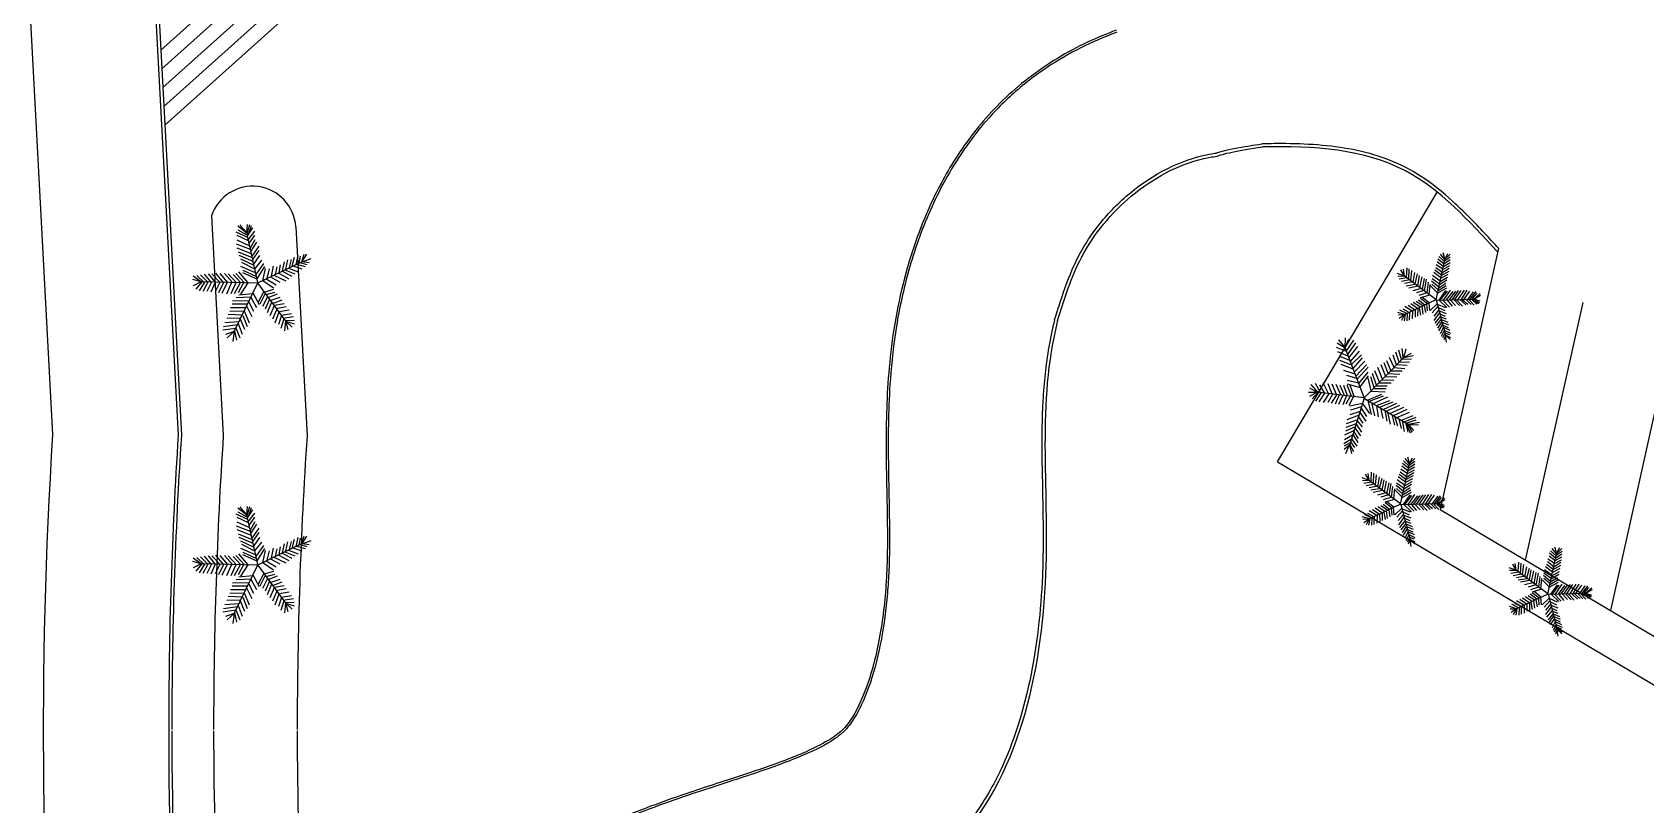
# Model space of a CAD drawing. Header units: millimetres. Extents: x 185 to 501, y 106 to 528.
# Drawn here: x 234.5 to 311.6, y 359.8 to 396.7 of the extents above; entities that cross this region are included whole.
import ezdxf

# ---------------------------------------------------------------- set-up
doc = ezdxf.new("R2010")
doc.units = ezdxf.units.MM
for name, color, linetype in [('aceras', 7, 'Continuous'), ('arboles', 84, 'Continuous'), ('cerca', 50, 'Continuous'), ('MUEBLES', 33, 'Continuous')]:
    doc.layers.add(name, color=color, linetype=linetype)

msp = doc.modelspace()

# ---------------------------------------------------------------- linework, layer by layer
at = {"layer": 'aceras'}
for p, q in [((294.02, 376.216), (301.661, 389.11)), ((304.598, 386.423), (301.806, 373.927)), ((308.63, 383.832), (305.877, 371.514)), ((312.702, 381.419), (309.949, 369.101)), ((294.02, 376.216), (320.761, 360.369)), ((301.806, 373.927), (318.093, 364.275))]:
    msp.add_line(p, q, dxfattribs=at)
for points in [[(220.685, 526.299, -0.051149), (229.589, 487.578), (233.679, 410.147), (235.43, 377.517, 0.075485), (241.228, 311.192), (248.686, 291.171), (255.944, 264.301), (265.313, 139.313, -0.480676), (261.174, 136.03), (184.645, 135.349)], [(220.685, 526.299, -0.051149), (229.589, 487.578), (233.679, 410.147), (235.43, 377.517, 0.075485), (241.228, 311.192), (248.686, 291.171), (255.944, 264.301), (265.313, 139.313, -0.480676), (261.174, 136.03), (184.645, 135.349)], [(310.241, 412.25), (239.711, 484.958, 0.81282), (235.756, 483.426), (239.671, 410.469), (241.44, 377.485, 0.016392), (240.983, 363.35)], [(310.241, 412.25), (239.711, 484.958, 0.81282), (235.756, 483.426), (239.671, 410.469), (241.44, 377.485, 0.016392), (240.983, 363.35)], [(310.401, 411.87), (239.593, 484.864, 0.817469), (235.905, 483.443), (239.82, 410.477), (241.591, 377.484, 0.016326), (241.133, 363.415)], [(310.401, 411.87), (239.593, 484.864, 0.817469), (235.905, 483.443), (239.82, 410.477), (241.591, 377.484, 0.016326), (241.133, 363.415)], [(240.983, 363.35, 0.029743), (242.519, 337.749, 0.022203)], [(241.133, 363.35, 0.029821), (242.676, 337.7, 0.02235)]]:
    msp.add_lwpolyline(points, format="xyb", dxfattribs=at)
for points, knots in [([(286.309, 396.843), (285.852, 396.675), (285.392, 396.485), (283.974, 395.817), (283.016, 395.252), (281.679, 394.218), (281.267, 393.861), (280.512, 393.129), (280.164, 392.753), (279.185, 391.586), (278.64, 390.779), (277.721, 389.173), (277.347, 388.373), (276.719, 386.803), (276.467, 386.032), (276.053, 384.528), (275.89, 383.792), (275.506, 381.634), (275.39, 380.271), (275.287, 377.741), (275.301, 376.571), (275.339, 374.408), (275.366, 373.415), (275.364, 371.987), (275.355, 371.504), (275.315, 370.565), (275.283, 370.097), (275.194, 369.173), (275.136, 368.719), (274.92, 367.347), (274.715, 366.482), (274.236, 365.027), (273.961, 364.443), (273.623, 363.891), (273.537, 363.768), (273.367, 363.548), (273.287, 363.46), (273.156, 363.333), (273.085, 363.27), (272.896, 363.124), (272.78, 363.042), (272.356, 362.775), (271.968, 362.569), (270.993, 362.133), (270.404, 361.906), (269.064, 361.432), (268.313, 361.187), (266.685, 360.657), (265.807, 360.372), (264.328, 359.848), (263.758, 359.637), (262.625, 359.184), (262.069, 358.947), (260.967, 358.439), (260.419, 358.168), (258.785, 357.297), (257.712, 356.638), (255.901, 355.328), (255.146, 354.718), (253.975, 353.641), (253.544, 353.213), (252.729, 352.346), (252.343, 351.905), (250.839, 350.079), (249.886, 348.659), (248.553, 346.407), (248.096, 345.564), (247.193, 343.803), (246.755, 342.888), (245.921, 341.055), (245.53, 340.142), (244.97, 338.777), (244.788, 338.32), (244.609, 337.865)], [10.033261, 10.033261, 10.033261, 10.033261, 10.835563, 10.835563, 12.506733, 12.506733, 13.262556, 13.262556, 14.018379, 14.018379, 15.569042, 15.569042, 17.119706, 17.119706, 18.67037, 18.67037, 20.221034, 20.221034, 23.322362, 23.322362, 26.42369, 26.42369, 29.525018, 29.525018, 31.235354, 31.235354, 32.94569, 32.94569, 34.656027, 34.656027, 38.285993, 38.285993, 41.91596, 41.91596, 43.233357, 43.233357, 44.742352, 44.742352, 45.96899, 45.96899, 47.195628, 47.195628, 49.648903, 49.648903, 52.102179, 52.102179, 54.555454, 54.555454, 57.00873, 57.00873, 58.473031, 58.473031, 59.841351, 59.841351, 61.209671, 61.209671, 63.946311, 63.946311, 65.974769, 65.974769, 67.242169, 67.242169, 68.50957, 68.50957, 72.436581, 72.436581, 74.809675, 74.809675, 77.494204, 77.494204, 80.178734, 80.178734, 81.535383, 81.535383, 81.535383, 81.535383]), ([(286.344, 396.749), (286.171, 396.685), (285.998, 396.619), (284.748, 396.114), (283.662, 395.547), (282.309, 394.583), (282.009, 394.352), (281.444, 393.878), (281.181, 393.639), (280.685, 393.156), (280.449, 392.91), (279.78, 392.161), (279.383, 391.649), (278.355, 390.16), (277.83, 389.177), (276.978, 387.249), (276.651, 386.302), (276.134, 384.465), (275.942, 383.57), (275.658, 381.831), (275.566, 380.99), (275.406, 378.829), (275.396, 377.572), (275.418, 375.25), (275.451, 374.183), (275.467, 372.649), (275.466, 372.125), (275.445, 371.232), (275.43, 370.856), (275.382, 370.098), (275.35, 369.721), (275.229, 368.608), (275.116, 367.888), (274.81, 366.466), (274.607, 365.779), (274.166, 364.634), (273.928, 364.179), (273.631, 363.728), (273.552, 363.621), (273.426, 363.467), (273.377, 363.412), (273.294, 363.327), (273.261, 363.295), (273.178, 363.22), (273.13, 363.18), (272.966, 363.05), (272.827, 362.952), (272.286, 362.617), (271.761, 362.352), (270.414, 361.796), (269.596, 361.507), (267.746, 360.893), (266.713, 360.568), (265.011, 359.986), (264.397, 359.769), (263.17, 359.299), (262.554, 359.048), (261.335, 358.505), (260.727, 358.212), (258.92, 357.266), (257.732, 356.54), (255.992, 355.263), (255.408, 354.795), (254.484, 353.979), (254.134, 353.651), (253.467, 352.987), (253.146, 352.649), (252.224, 351.625), (251.659, 350.926), (249.827, 348.456), (248.78, 346.657), (247.415, 344.026), (246.991, 343.15), (246.182, 341.395), (245.801, 340.521), (245.184, 339.04), (244.938, 338.43), (244.7, 337.823)], [10.033261, 10.033261, 10.033261, 10.033261, 10.33827, 10.33827, 12.231074, 12.231074, 12.778099, 12.778099, 13.280229, 13.280229, 13.782359, 13.782359, 14.786619, 14.786619, 16.683705, 16.683705, 18.580792, 18.580792, 20.477879, 20.477879, 22.374966, 22.374966, 25.563352, 25.563352, 28.751738, 28.751738, 30.527989, 30.527989, 31.906589, 31.906589, 33.28519, 33.28519, 36.04239, 36.04239, 39.180498, 39.180498, 42.318605, 42.318605, 43.552459, 43.552459, 44.433124, 44.433124, 45.150922, 45.150922, 45.868719, 45.868719, 47.304315, 47.304315, 50.333615, 50.333615, 53.362916, 53.362916, 56.392217, 56.392217, 58.005405, 58.005405, 59.522146, 59.522146, 61.038887, 61.038887, 64.072368, 64.072368, 65.650369, 65.650369, 66.642276, 66.642276, 67.634182, 67.634182, 69.617996, 69.617996, 74.589438, 74.589438, 77.159454, 77.159454, 79.72947, 79.72947, 81.541021, 81.541021, 81.541021, 81.541021]), ([(291.079, 390.967), (291.102, 390.975), (291.13, 390.985), (291.225, 391.016), (291.303, 391.039), (291.686, 391.141), (292.122, 391.229), (292.877, 391.352), (293.073, 391.382), (293.281, 391.414)], [4.741333, 4.741333, 4.741333, 4.741333, 5.060811, 5.060811, 5.726995, 5.726995, 7.778569, 7.778569, 8.43046, 8.43046, 8.43046, 8.43046]), ([(304.598, 386.423), (304.377, 386.664), (304.156, 386.905), (303.439, 387.67), (302.938, 388.185), (301.924, 389.106), (301.414, 389.517), (300.41, 390.169), (299.922, 390.422), (298.906, 390.826), (298.378, 390.98), (296.747, 391.329), (295.599, 391.412), (294.051, 391.427), (293.676, 391.424), (293.3, 391.415)], [0.100415, 0.100415, 0.100415, 0.100415, 1.042456, 1.042456, 3.127368, 3.127368, 5.094643, 5.094643, 6.781756, 6.781756, 8.46887, 8.46887, 11.843097, 11.843097, 12.908284, 12.908284, 12.908284, 12.908284]), ([(283.366, 383.012), (283.457, 383.305), (283.549, 383.598), (283.836, 384.475), (284.044, 385.054), (284.588, 386.237), (284.944, 386.833), (285.783, 387.938), (286.263, 388.448), (287.851, 389.822), (289.105, 390.538), (290.672, 390.902), (290.889, 390.941), (291.107, 390.974)], [0, 0, 0, 0, 0.913551, 0.913551, 2.740654, 2.740654, 4.779341, 4.779341, 6.818028, 6.818028, 10.895401, 10.895401, 11.54752, 11.54752, 11.54752, 11.54752]), ([(283.509, 382.967), (283.834, 384.01), (284.536, 386.258), (286.912, 389.133), (289.433, 390.525), (290.917, 390.794), (291.129, 390.826)], [0, 0, 0, 0, 3.252207, 7.016268, 10.903721, 11.54752, 11.54752, 11.54752, 11.54752]), ([(291.129, 390.826), (291.13, 390.826), (291.131, 390.826), (291.165, 390.838), (291.203, 390.851), (291.339, 390.894), (291.457, 390.926), (291.909, 391.034), (292.341, 391.114), (293.019, 391.222), (293.158, 391.243), (293.304, 391.265)], [4.741333, 4.741333, 4.741333, 4.741333, 4.755845, 4.755845, 5.203058, 5.203058, 6.097483, 6.097483, 7.975123, 7.975123, 8.43046, 8.43046, 8.43046, 8.43046]), ([(304.558, 386.245), (303.182, 387.745), (300.155, 391.044), (295.78, 391.319), (293.304, 391.265)], [0, 0, 0, 0, 5.868817, 12.908284, 12.908284, 12.908284, 12.908284]), ([(283.364, 383.004), (283.253, 382.573), (283.162, 382.141), (282.936, 380.849), (282.85, 379.988), (282.709, 377.402), (282.773, 375.671), (282.819, 372.869), (282.824, 371.822), (282.641, 367.433), (282.022, 363.928), (280.189, 360.29), (279.697, 359.516), (278.668, 358.274), (278.157, 357.78), (277.034, 356.901), (276.424, 356.514), (274.481, 355.465), (273.037, 354.918), (270.367, 354.012), (269.16, 353.637), (266.83, 352.841), (265.707, 352.42), (263.564, 351.433), (262.542, 350.872), (260.715, 349.647), (259.899, 348.996), (258.402, 347.547), (257.719, 346.753), (255.831, 344.225), (254.785, 342.347), (251.808, 336.263), (250.322, 331.947), (248.456, 326.454), (248.071, 325.302), (247.432, 323.253), (247.171, 322.358), (246.689, 320.558), (246.466, 319.654), (246.236, 318.689), (246.221, 318.628), (246.207, 318.568)], [18.9703, 18.9703, 18.9703, 18.9703, 20.279147, 20.279147, 22.89684, 22.89684, 28.132227, 28.132227, 31.195449, 31.195449, 40.755006, 40.755006, 43.61348, 43.61348, 45.909207, 45.909207, 48.204933, 48.204933, 52.796386, 52.796386, 56.401982, 56.401982, 59.841435, 59.841435, 63.280888, 63.280888, 66.408552, 66.408552, 69.536216, 69.536216, 75.791544, 75.791544, 89.560947, 89.560947, 93.197225, 93.197225, 95.986499, 95.986499, 98.775772, 98.775772, 98.962067, 98.962067, 98.962067, 98.962067]), ([(283.509, 382.967), (282.496, 378.999), (283.777, 370.675), (280.395, 355.616), (267.475, 353.659), (258.479, 348.402), (253.101, 339.456), (249.921, 330.339), (247.438, 322.968), (246.648, 319.774), (246.353, 318.533)], [18.9703, 18.9703, 18.9703, 18.9703, 31.107742, 44.730223, 58.844332, 65.980372, 75.668236, 89.091585, 95.135787, 98.962067, 98.962067, 98.962067, 98.962067])]:
    msp.add_open_spline(points, degree=3, knots=knots, dxfattribs=at)
at = {"layer": 'arboles', "linetype": 'Continuous'}
for p, q in [((244.72, 387.144), (244.288, 387.477)), ((244.696, 387.162), (244.395, 387.534)), ((244.717, 387.173), (244.757, 387.552)), ((244.737, 387.119), (244.862, 387.555)), ((244.798, 387.084), (244.939, 387.511)), ((244.769, 386.929), (244.21, 387.196)), ((244.859, 386.529), (244.253, 386.806)), ((244.802, 386.782), (244.255, 387.035)), ((244.707, 387.064), (244.313, 387.286)), ((244.716, 387.165), (244.566, 387.345)), ((244.716, 387.165), (244.707, 387.064)), ((244.716, 387.165), (244.762, 387.366)), ((245.252, 384.781), (244.716, 387.165)), ((244.75, 387.011), (245.004, 387.398)), ((244.793, 386.82), (245.097, 387.246)), ((244.831, 386.653), (245.098, 387.049)), ((244.884, 386.416), (245.128, 386.839)), ((244.917, 386.269), (245.199, 386.708)), ((244.897, 386.36), (244.228, 386.619)), ((244.941, 386.163), (244.265, 386.434)), ((244.987, 385.958), (244.323, 386.234)), ((245.024, 385.794), (244.356, 386.07)), ((244.969, 386.038), (245.307, 386.515)), ((245.004, 385.884), (245.315, 386.314)), ((245.055, 385.657), (245.349, 386.072)), ((246.891, 385.56), (247.007, 386.001)), ((247.078, 385.65), (247.177, 386.079)), ((247.227, 385.722), (247.291, 386.043)), ((247.347, 385.78), (247.467, 386.142)), ((247.373, 385.793), (247.598, 386.141)), ((247.419, 385.787), (247.806, 385.93)), ((302.01, 385.787), (301.745, 386.028)), ((302.03, 385.878), (301.823, 386.133)), ((302.038, 385.902), (301.95, 386.2)), ((302.016, 385.815), (302.29, 386.006)), ((302.034, 385.899), (302.288, 386.142)), ((302.04, 385.905), (302.18, 386.175)), ((242.857, 384.803), (242.498, 385.149)), ((243.016, 384.799), (242.695, 385.181)), ((243.218, 384.795), (242.889, 385.204)), ((243.438, 384.79), (243.052, 385.195)), ((243.609, 384.787), (243.245, 385.223)), ((243.812, 384.782), (243.443, 385.211)), ((244.029, 384.778), (243.65, 385.207)), ((244.228, 384.774), (243.828, 385.197)), ((244.434, 384.769), (244.063, 385.16)), ((244.614, 384.766), (244.198, 385.222)), ((244.787, 384.762), (244.339, 385.288)), ((245.068, 385.6), (244.433, 385.895)), ((245.14, 385.248), (244.44, 385.544)), ((245.107, 385.425), (244.488, 385.737)), ((245.214, 384.95), (244.53, 385.251)), ((245.192, 385.048), (244.542, 385.364)), ((245.106, 385.43), (245.441, 385.855)), ((245.164, 385.171), (245.529, 385.7)), ((245.211, 384.964), (245.587, 385.542)), ((245.249, 384.769), (247.381, 385.796)), ((245.494, 384.887), (245.617, 385.447)), ((245.694, 384.983), (245.812, 385.441)), ((245.902, 385.084), (245.994, 385.57)), ((246.088, 385.173), (246.172, 385.536)), ((246.224, 385.239), (246.735, 384.967)), ((246.267, 385.259), (246.325, 385.633)), ((246.41, 385.328), (246.872, 385.087)), ((246.425, 385.336), (246.52, 385.78)), ((246.546, 385.394), (247.021, 385.197)), ((246.591, 385.416), (246.685, 385.863)), ((246.714, 385.475), (247.18, 385.294)), ((246.766, 385.5), (246.858, 385.881)), ((246.919, 385.574), (247.349, 385.444)), ((247.1, 385.661), (247.506, 385.544)), ((247.262, 385.739), (247.588, 385.642)), ((247.376, 385.794), (247.697, 385.74)), ((300.099, 385.095), (299.768, 385.215)), ((300.105, 385.084), (299.929, 385.388)), ((300.102, 385.095), (300.055, 385.419)), ((300.199, 385.022), (300.225, 385.484)), ((300.308, 384.94), (300.332, 385.434)), ((300.403, 384.868), (300.46, 385.366)), ((300.517, 384.783), (300.599, 385.265)), ((300.606, 384.716), (300.728, 385.192)), ((301.84, 385.009), (301.497, 385.26)), ((301.866, 385.129), (301.546, 385.374)), ((301.896, 385.264), (301.595, 385.491)), ((301.61, 383.954), (302.032, 385.889)), ((301.93, 385.422), (301.617, 385.631)), ((301.957, 385.547), (301.671, 385.774)), ((301.985, 385.674), (301.696, 385.908)), ((301.834, 384.984), (302.197, 385.19)), ((301.866, 385.13), (302.233, 385.332)), ((301.893, 385.253), (302.24, 385.475)), ((301.928, 385.412), (302.27, 385.592)), ((301.959, 385.557), (302.281, 385.735)), ((301.985, 385.672), (302.286, 385.881)), ((242.532, 384.816), (242.134, 384.931)), ((242.541, 384.809), (242.15, 385.084)), ((242.535, 384.813), (242.161, 384.619)), ((242.57, 384.809), (242.284, 384.467)), ((242.658, 384.807), (242.331, 385.123)), ((242.697, 384.806), (242.444, 384.39)), ((245.244, 384.752), (242.554, 384.809)), ((242.853, 384.803), (242.618, 384.356)), ((243.029, 384.799), (242.802, 384.358)), ((243.204, 384.795), (243.007, 384.324)), ((243.423, 384.791), (243.2, 384.331)), ((243.61, 384.787), (243.368, 384.296)), ((243.778, 384.783), (243.532, 384.261)), ((243.993, 384.779), (243.741, 384.234)), ((244.201, 384.774), (243.952, 384.237)), ((244.398, 384.77), (244.116, 384.241)), ((245.231, 384.746), (244.123, 382.455)), ((244.568, 384.766), (244.299, 384.296)), ((244.773, 384.762), (244.416, 384.233)), ((245.242, 384.744), (246.589, 382.913)), ((245.485, 384.883), (246.002, 384.524)), ((245.547, 384.33), (246.007, 384.465)), ((245.647, 384.96), (246.12, 384.678)), ((245.853, 385.06), (246.3, 384.808)), ((246.009, 385.135), (246.58, 384.866)), ((300.116, 385.084), (299.784, 385.077)), ((300.215, 385.01), (299.844, 384.946)), ((300.354, 384.905), (299.958, 384.835)), ((300.522, 384.814), (300.106, 384.73)), ((301.607, 383.964), (300.108, 385.09)), ((300.599, 384.686), (300.187, 384.617)), ((300.749, 384.609), (300.302, 384.52)), ((300.898, 384.497), (300.498, 384.39)), ((301.033, 384.395), (300.672, 384.292)), ((300.732, 384.622), (300.818, 385.116)), ((300.835, 384.544), (300.941, 385.06)), ((300.956, 384.452), (301.056, 384.983)), ((301.055, 384.378), (301.158, 384.948)), ((301.178, 384.286), (301.247, 384.801)), ((301.28, 384.21), (301.328, 384.694)), ((301.683, 384.292), (301.352, 384.625)), ((301.742, 384.563), (301.4, 384.841)), ((301.716, 384.44), (301.414, 384.701)), ((301.773, 384.704), (301.421, 384.961)), ((301.806, 384.854), (301.448, 385.113)), ((301.681, 384.282), (302.125, 384.532)), ((301.709, 384.407), (302.097, 384.643)), ((301.737, 384.537), (302.072, 384.749)), ((301.756, 383.947), (302.071, 384.399)), ((301.769, 384.685), (302.131, 384.914)), ((301.8, 384.828), (302.165, 385.041)), ((301.983, 383.959), (302.296, 384.423)), ((302.247, 383.961), (302.551, 384.377)), ((302.394, 383.965), (302.688, 384.408)), ((302.517, 383.968), (302.811, 384.409)), ((302.672, 383.972), (302.964, 384.423)), ((302.821, 383.977), (303.103, 384.423)), ((302.948, 383.98), (303.234, 384.378)), ((244.75, 383.752), (244.017, 383.746)), ((244.823, 383.903), (244.037, 383.89)), ((244.914, 384.09), (244.21, 384.047)), ((244.989, 384.246), (244.332, 384.184)), ((244.707, 383.662), (244.953, 383.157)), ((244.807, 383.869), (245.038, 383.415)), ((244.908, 384.078), (245.187, 383.591)), ((245.013, 384.294), (245.316, 383.725)), ((245.528, 384.356), (245.258, 383.846)), ((245.6, 384.258), (245.351, 383.747)), ((245.711, 384.107), (245.472, 383.635)), ((245.798, 383.989), (245.591, 383.51)), ((245.64, 384.203), (246.063, 384.324)), ((245.904, 383.845), (245.698, 383.337)), ((245.742, 384.064), (246.188, 384.235)), ((246.032, 383.671), (245.821, 383.188)), ((245.845, 383.925), (246.316, 384.08)), ((245.954, 383.776), (246.414, 383.952)), ((246.042, 383.695), (246.514, 383.78)), ((246.131, 383.536), (246.601, 383.635)), ((301.604, 383.956), (300.09, 383.242)), ((300.465, 383.419), (300.11, 383.635)), ((300.583, 383.475), (300.271, 383.692)), ((300.716, 383.538), (300.397, 383.758)), ((300.86, 383.605), (300.523, 383.826)), ((300.979, 383.661), (300.663, 383.879)), ((301.077, 383.708), (300.77, 383.947)), ((301.17, 384.292), (300.779, 384.159)), ((301.311, 384.186), (300.857, 384.047)), ((301.202, 383.767), (300.868, 384.019)), ((300.926, 383.637), (300.971, 383.275)), ((301.283, 383.805), (300.953, 384.072)), ((301.042, 383.691), (301.102, 383.345)), ((301.157, 383.745), (301.184, 383.422)), ((301.262, 383.795), (301.294, 383.443)), ((301.67, 383.761), (301.337, 383.438)), ((301.703, 383.633), (301.432, 383.331)), ((301.621, 383.948), (302.061, 382.261)), ((301.629, 383.944), (303.428, 383.993)), ((301.671, 383.754), (302.058, 383.586)), ((301.767, 383.947), (302.132, 383.594)), ((301.831, 383.949), (302.151, 384.374)), ((301.923, 383.952), (302.254, 383.613)), ((302.115, 383.957), (302.428, 384.36)), ((302.119, 383.957), (302.379, 383.655)), ((302.29, 383.962), (302.548, 383.691)), ((302.461, 383.967), (302.728, 383.681)), ((302.578, 383.97), (302.874, 383.658)), ((302.752, 383.975), (303.03, 383.709)), ((302.863, 383.978), (303.134, 383.742)), ((303.041, 383.983), (303.29, 383.733)), ((303.139, 383.985), (303.399, 384.344)), ((303.168, 383.986), (303.432, 383.706)), ((303.25, 383.988), (303.522, 384.354)), ((303.312, 383.99), (303.555, 383.751)), ((303.357, 384.014), (303.573, 384.267)), ((303.428, 383.993), (303.357, 384.014)), ((303.358, 383.945), (303.646, 383.783)), ((303.392, 383.984), (303.689, 383.832)), ((303.412, 383.993), (303.715, 384.258)), ((303.428, 383.993), (303.579, 384.076)), ((303.428, 383.993), (303.566, 383.931)), ((303.429, 384.008), (303.74, 384.172)), ((303.434, 383.991), (303.702, 383.908)), ((244.341, 382.906), (243.662, 382.851)), ((244.425, 383.079), (243.761, 383.063)), ((244.491, 383.216), (243.824, 383.254)), ((244.584, 383.408), (243.903, 383.394)), ((244.66, 383.566), (243.944, 383.571)), ((244.382, 383.078), (244.603, 382.546)), ((244.532, 383.214), (244.732, 382.683)), ((244.596, 383.434), (244.831, 382.862)), ((246.15, 383.51), (245.942, 383.037)), ((246.255, 383.368), (246.061, 382.837)), ((246.375, 383.204), (246.243, 382.774)), ((246.265, 383.394), (246.749, 383.477)), ((246.487, 383.053), (246.343, 382.583)), ((246.38, 383.218), (246.865, 383.297)), ((246.463, 383.085), (246.953, 383.163)), ((246.565, 382.946), (246.521, 382.466)), ((246.55, 382.967), (246.984, 382.978)), ((246.576, 382.931), (246.985, 382.808)), ((246.594, 382.907), (246.683, 382.536)), ((246.608, 382.922), (246.883, 382.643)), ((300.117, 383.255), (299.776, 383.355)), ((300.085, 383.24), (299.804, 383.228)), ((300.093, 383.228), (299.853, 383.068)), ((300.205, 383.297), (299.886, 383.467)), ((300.105, 383.249), (299.958, 382.972)), ((300.331, 383.356), (300.039, 383.512)), ((300.134, 383.263), (300.08, 382.948)), ((300.232, 383.309), (300.219, 382.944)), ((300.34, 383.351), (300.328, 382.989)), ((300.483, 383.409), (300.475, 383.047)), ((300.605, 383.485), (300.609, 383.132)), ((300.732, 383.527), (300.727, 383.174)), ((300.803, 383.579), (300.865, 383.222)), ((301.746, 383.47), (301.5, 383.182)), ((301.778, 383.347), (301.502, 382.972)), ((301.822, 383.177), (301.554, 382.846)), ((301.86, 383.029), (301.621, 382.73)), ((301.888, 382.922), (301.679, 382.607)), ((301.713, 383.596), (302.026, 383.446)), ((301.756, 383.431), (302.094, 383.296)), ((301.794, 383.284), (302.044, 383.172)), ((301.831, 383.142), (302.093, 383.048)), ((301.864, 383.017), (302.171, 382.886)), ((301.898, 382.886), (302.208, 382.755)), ((244.19, 382.593), (243.567, 382.508)), ((244.27, 382.759), (243.606, 382.662)), ((244.118, 382.445), (243.698, 382.298)), ((244.131, 382.452), (243.773, 382.137)), ((244.118, 382.441), (244.044, 381.969)), ((244.128, 382.466), (244.224, 382.026)), ((244.202, 382.618), (244.383, 382.14)), ((244.305, 382.831), (244.501, 382.321)), ((297.256, 381.654), (297.272, 382.131)), ((297.26, 381.669), (297.44, 382.075)), ((301.923, 382.789), (301.726, 382.478)), ((301.965, 382.627), (301.811, 382.334)), ((302.003, 382.484), (301.861, 382.206)), ((302.036, 382.355), (301.92, 382.134)), ((301.934, 382.748), (302.196, 382.627)), ((301.96, 382.649), (302.262, 382.503)), ((302.06, 382.265), (301.975, 382.041)), ((301.998, 382.501), (302.294, 382.369)), ((302.029, 382.383), (302.252, 382.291)), ((302.049, 382.235), (302.097, 381.935)), ((302.054, 382.288), (302.299, 382.15)), ((302.059, 382.267), (302.279, 382.055)), ((297.329, 381.489), (296.856, 381.684)), ((297.268, 381.647), (296.882, 381.878)), ((297.413, 381.268), (296.907, 381.474)), ((297.257, 381.672), (296.963, 382.048)), ((298.174, 379.282), (297.264, 381.659)), ((297.319, 381.515), (297.683, 382.027)), ((297.385, 381.343), (297.769, 381.893)), ((297.443, 381.19), (297.868, 381.723)), ((297.512, 381.011), (297.955, 381.505)), ((297.566, 380.869), (298.05, 381.329)), ((299.721, 380.85), (299.555, 381.317)), ((299.844, 380.976), (299.68, 381.453)), ((299.954, 381.088), (299.823, 381.556)), ((300.042, 381.178), (299.99, 381.621)), ((300.063, 381.199), (300.53, 381.296)), ((300.069, 381.2), (300.184, 381.606)), ((300.074, 381.201), (300.43, 381.412)), ((297.54, 381.043), (297.001, 381.246)), ((297.536, 380.84), (297.013, 381.058)), ((297.653, 380.643), (297.075, 380.863)), ((297.743, 380.406), (297.207, 380.572)), ((297.642, 380.67), (298.098, 381.176)), ((297.705, 380.506), (298.2, 381.024)), ((297.779, 380.313), (298.277, 380.852)), ((297.839, 380.156), (298.368, 380.738)), ((298.17, 379.268), (300.053, 381.189)), ((298.9, 380.013), (298.68, 380.562)), ((299.046, 380.161), (298.822, 380.718)), ((299.196, 380.315), (298.984, 380.852)), ((299.314, 380.435), (299.122, 380.948)), ((299.445, 380.569), (299.263, 381.046)), ((299.599, 380.725), (299.39, 381.192)), ((299.434, 380.558), (299.994, 380.563)), ((299.589, 380.716), (300.112, 380.675)), ((299.73, 380.859), (300.229, 380.832)), ((299.842, 380.973), (300.34, 380.997)), ((299.981, 381.115), (300.435, 381.137)), ((295.949, 379.542), (295.629, 379.903)), ((296.081, 379.526), (295.836, 379.953)), ((296.267, 379.504), (296.045, 379.895)), ((296.468, 379.479), (296.215, 379.984)), ((296.644, 379.458), (296.442, 379.934)), ((296.842, 379.434), (296.635, 379.919)), ((297.056, 379.409), (296.828, 379.906)), ((297.234, 379.387), (297.028, 379.866)), ((297.38, 379.37), (297.2, 379.867)), ((297.826, 380.192), (297.336, 380.334)), ((297.909, 379.975), (297.363, 380.104)), ((297.566, 379.347), (297.364, 379.879)), ((297.994, 379.75), (297.372, 379.919)), ((297.687, 379.333), (297.5, 379.879)), ((297.913, 379.962), (298.364, 380.504)), ((297.975, 379.801), (298.38, 380.322)), ((298.5, 379.604), (298.359, 380.227)), ((298.643, 379.751), (298.485, 380.269)), ((298.763, 379.873), (298.57, 380.44)), ((298.737, 379.847), (299.276, 379.849)), ((298.881, 379.994), (299.463, 379.995)), ((299.02, 380.136), (299.593, 380.118)), ((299.173, 380.291), (299.738, 380.266)), ((299.315, 380.436), (299.882, 380.403)), ((295.902, 379.528), (295.511, 379.518)), ((295.931, 379.544), (295.561, 379.331)), ((295.901, 379.548), (295.57, 379.737)), ((295.975, 379.539), (295.685, 379.215)), ((296.12, 379.521), (295.842, 379.111)), ((298.165, 379.275), (295.909, 379.547)), ((296.274, 379.491), (296, 379.083)), ((296.481, 379.455), (296.21, 379.044)), ((296.676, 379.454), (296.426, 379.045)), ((296.853, 379.41), (296.592, 379.008)), ((296.972, 379.419), (296.786, 378.964)), ((297.155, 379.397), (296.946, 378.948)), ((297.327, 379.376), (297.147, 378.934)), ((297.498, 379.355), (297.297, 378.965)), ((297.655, 379.336), (297.438, 378.909)), ((298.179, 379.253), (297.467, 376.995)), ((298.1, 379.003), (297.485, 378.872)), ((298.097, 378.993), (298.421, 378.521)), ((298.186, 379.242), (300.29, 378.001)), ((298.334, 379.155), (299.022, 379.447)), ((298.347, 379.147), (298.511, 378.477)), ((298.421, 379.103), (299.096, 379.361)), ((298.49, 379.594), (299.18, 379.561)), ((298.53, 379.039), (298.665, 378.411)), ((298.603, 379.004), (299.298, 379.312)), ((298.611, 379.718), (299.228, 379.709)), ((298.754, 378.907), (299.405, 379.144)), ((298.908, 378.816), (299.558, 379.076)), ((299.08, 378.715), (299.738, 379.013)), ((297.853, 378.221), (297.306, 378.034)), ((297.925, 378.448), (297.338, 378.217)), ((297.977, 378.613), (297.487, 378.46)), ((298.046, 378.832), (297.516, 378.68)), ((297.899, 378.365), (298.106, 378.055)), ((297.961, 378.562), (298.253, 378.162)), ((298.03, 378.782), (298.283, 378.383)), ((298.758, 378.905), (298.839, 378.369)), ((298.959, 378.786), (299.06, 378.288)), ((299.159, 378.668), (299.26, 378.147)), ((299.224, 378.63), (299.88, 378.924)), ((299.295, 378.588), (299.412, 378.015)), ((299.406, 378.523), (300.066, 378.83)), ((299.499, 378.468), (299.626, 377.961)), ((299.58, 378.42), (300.226, 378.73)), ((299.629, 378.391), (299.77, 377.924)), ((299.729, 378.332), (300.345, 378.584)), ((299.838, 378.268), (299.943, 377.802)), ((299.952, 378.201), (300.51, 378.426)), ((300.082, 378.124), (300.659, 378.348)), ((300.223, 378.076), (300.654, 378.211)), ((297.621, 377.485), (297.233, 377.26)), ((297.69, 377.702), (297.239, 377.486)), ((297.746, 377.88), (297.278, 377.669)), ((297.791, 378.024), (297.299, 377.852)), ((297.631, 377.515), (297.873, 377.129)), ((297.673, 377.647), (297.887, 377.318)), ((297.731, 377.832), (297.993, 377.457)), ((297.786, 378.008), (298.045, 377.634)), ((297.839, 378.175), (298.072, 377.877)), ((299.985, 378.181), (300.088, 377.668)), ((300.154, 378.081), (300.262, 377.631)), ((300.174, 377.996), (300.389, 377.601)), ((300.29, 378.001), (300.223, 378.076)), ((300.242, 378.016), (300.474, 377.627)), ((300.271, 378.012), (300.811, 378.099)), ((300.29, 378.001), (300.523, 377.987)), ((300.29, 378.001), (300.404, 377.829)), ((300.295, 377.994), (300.544, 377.706)), ((300.302, 378.017), (300.778, 377.982)), ((297.561, 377.294), (297.198, 377.077)), ((297.469, 377.001), (297.209, 376.804)), ((297.507, 377.122), (297.214, 376.951)), ((297.435, 376.975), (297.274, 376.594)), ((297.47, 377.004), (297.57, 376.601)), ((297.479, 377.032), (297.661, 376.696)), ((297.519, 377.159), (297.709, 376.892)), ((297.568, 377.317), (297.814, 376.951)), ((299.914, 374.183), (300.337, 376.119)), ((300.262, 375.777), (299.976, 376.004)), ((300.29, 375.904), (300, 376.137)), ((300.314, 376.016), (300.05, 376.258)), ((300.334, 376.108), (300.128, 376.363)), ((300.342, 376.132), (300.255, 376.43)), ((300.264, 375.786), (300.586, 375.965)), ((300.289, 375.902), (300.591, 376.111)), ((300.32, 376.044), (300.595, 376.236)), ((300.339, 376.129), (300.592, 376.372)), ((300.345, 376.134), (300.484, 376.405)), ((298.404, 375.325), (298.073, 375.445)), ((298.42, 375.314), (298.089, 375.307)), ((298.52, 375.239), (298.148, 375.176)), ((298.41, 375.314), (298.233, 375.617)), ((298.659, 375.135), (298.263, 375.065)), ((298.407, 375.325), (298.36, 375.648)), ((299.911, 374.194), (298.413, 375.32)), ((298.504, 375.252), (298.53, 375.713)), ((298.612, 375.17), (298.636, 375.664)), ((298.708, 375.098), (298.765, 375.596)), ((298.821, 375.013), (298.904, 375.494)), ((298.911, 374.945), (299.033, 375.422)), ((299.036, 374.851), (299.123, 375.345)), ((299.139, 374.774), (299.245, 375.29)), ((299.261, 374.682), (299.361, 375.213)), ((299.36, 374.608), (299.462, 375.178)), ((300.078, 374.934), (299.725, 375.19)), ((300.111, 375.083), (299.753, 375.343)), ((300.144, 375.238), (299.802, 375.49)), ((300.171, 375.359), (299.85, 375.604)), ((300.2, 375.494), (299.9, 375.72)), ((300.235, 375.652), (299.922, 375.861)), ((300.074, 374.914), (300.436, 375.143)), ((300.105, 375.058), (300.469, 375.271)), ((300.139, 375.214), (300.501, 375.42)), ((300.171, 375.36), (300.538, 375.562)), ((300.198, 375.483), (300.545, 375.705)), ((300.232, 375.642), (300.575, 375.821)), ((298.827, 375.044), (298.411, 374.959)), ((298.903, 374.916), (298.492, 374.847)), ((299.053, 374.838), (298.607, 374.75)), ((299.202, 374.726), (298.803, 374.62)), ((299.338, 374.625), (298.977, 374.522)), ((299.474, 374.522), (299.083, 374.389)), ((299.616, 374.416), (299.161, 374.277)), ((299.482, 374.516), (299.551, 375.03)), ((299.584, 374.439), (299.633, 374.923)), ((299.988, 374.522), (299.656, 374.855)), ((300.047, 374.793), (299.705, 375.071)), ((300.02, 374.67), (299.719, 374.931)), ((299.986, 374.512), (300.43, 374.761)), ((300.013, 374.637), (300.402, 374.873)), ((300.041, 374.767), (300.376, 374.979)), ((300.061, 374.177), (300.375, 374.628)), ((300.135, 374.179), (300.456, 374.604)), ((300.287, 374.188), (300.6, 374.652)), ((300.42, 374.187), (300.733, 374.59)), ((300.552, 374.19), (300.855, 374.607)), ((300.698, 374.195), (300.992, 374.638)), ((300.822, 374.198), (301.115, 374.638)), ((300.977, 374.202), (301.268, 374.653)), ((301.125, 374.206), (301.407, 374.653)), ((301.253, 374.21), (301.539, 374.608)), ((301.443, 374.215), (301.704, 374.574)), ((301.555, 374.218), (301.827, 374.584)), ((301.661, 374.243), (301.878, 374.497)), ((301.717, 374.223), (302.019, 374.488)), ((301.733, 374.237), (302.044, 374.402)), ((244.769, 373.446), (244.21, 373.713)), ((244.72, 373.66), (244.288, 373.994)), ((244.707, 373.581), (244.313, 373.803)), ((244.696, 373.679), (244.395, 374.05)), ((244.716, 373.682), (244.566, 373.861)), ((244.716, 373.682), (244.707, 373.581)), ((244.716, 373.682), (244.762, 373.882)), ((245.252, 371.298), (244.716, 373.682)), ((244.717, 373.69), (244.757, 374.069)), ((244.737, 373.636), (244.862, 374.072)), ((244.75, 373.527), (245.004, 373.914)), ((244.793, 373.337), (245.097, 373.763)), ((244.798, 373.6), (244.939, 374.028)), ((298.422, 373.485), (298.081, 373.585)), ((298.51, 373.526), (298.19, 373.697)), ((298.635, 373.585), (298.343, 373.742)), ((299.909, 374.186), (298.395, 373.472)), ((298.77, 373.649), (298.414, 373.865)), ((298.888, 373.705), (298.575, 373.922)), ((298.644, 373.58), (298.633, 373.218)), ((299.021, 373.767), (298.702, 373.988)), ((298.788, 373.638), (298.779, 373.277)), ((299.165, 373.835), (298.827, 374.056)), ((298.909, 373.715), (298.914, 373.361)), ((299.284, 373.891), (298.968, 374.109)), ((299.037, 373.756), (299.032, 373.403)), ((299.382, 373.937), (299.074, 374.177)), ((299.108, 373.808), (299.17, 373.452)), ((299.507, 373.996), (299.172, 374.249)), ((299.231, 373.866), (299.276, 373.504)), ((299.588, 374.035), (299.257, 374.302)), ((299.346, 373.921), (299.406, 373.575)), ((299.461, 373.975), (299.488, 373.652)), ((299.566, 374.024), (299.598, 373.673)), ((299.974, 373.99), (299.642, 373.668)), ((300.007, 373.863), (299.737, 373.561)), ((300.05, 373.699), (299.805, 373.412)), ((300.082, 373.576), (299.807, 373.202)), ((299.925, 374.177), (300.365, 372.491)), ((299.934, 374.173), (301.733, 374.223)), ((299.976, 373.983), (300.363, 373.815)), ((300.017, 373.825), (300.331, 373.675)), ((300.06, 373.661), (300.399, 373.526)), ((300.072, 374.177), (300.436, 373.824)), ((300.228, 374.182), (300.558, 373.843)), ((300.423, 374.187), (300.683, 373.884)), ((300.595, 374.192), (300.853, 373.92)), ((300.766, 374.196), (301.032, 373.911)), ((300.882, 374.2), (301.179, 373.888)), ((301.056, 374.204), (301.334, 373.938)), ((301.168, 374.207), (301.438, 373.972)), ((301.346, 374.212), (301.594, 373.963)), ((301.472, 374.216), (301.737, 373.936)), ((301.616, 374.22), (301.86, 373.981)), ((301.733, 374.223), (301.661, 374.243)), ((301.662, 374.175), (301.951, 374.013)), ((301.697, 374.214), (301.994, 374.062)), ((301.733, 374.223), (301.884, 374.306)), ((301.733, 374.223), (301.871, 374.161)), ((301.738, 374.221), (302.006, 374.138)), ((244.897, 372.877), (244.228, 373.136)), ((244.859, 373.046), (244.253, 373.323)), ((244.802, 373.298), (244.255, 373.551)), ((244.941, 372.68), (244.265, 372.951)), ((244.831, 373.169), (245.098, 373.565)), ((244.884, 372.933), (245.128, 373.355)), ((244.917, 372.785), (245.199, 373.225)), ((244.969, 372.555), (245.307, 373.032)), ((245.004, 372.401), (245.315, 372.83)), ((298.39, 373.47), (298.108, 373.458)), ((298.398, 373.457), (298.158, 373.298)), ((298.409, 373.479), (298.262, 373.201)), ((298.439, 373.493), (298.385, 373.177)), ((298.536, 373.539), (298.523, 373.174)), ((300.127, 373.406), (299.858, 373.075)), ((300.165, 373.259), (299.925, 372.959)), ((300.193, 373.151), (299.984, 372.836)), ((300.228, 373.019), (300.031, 372.708)), ((300.099, 373.514), (300.349, 373.402)), ((300.27, 372.856), (300.116, 372.564)), ((300.136, 373.372), (300.397, 373.277)), ((300.168, 373.247), (300.475, 373.115)), ((300.202, 373.116), (300.512, 372.984)), ((300.238, 372.977), (300.501, 372.857)), ((300.264, 372.879), (300.566, 372.732)), ((244.987, 372.474), (244.323, 372.751)), ((245.024, 372.311), (244.356, 372.587)), ((245.068, 372.116), (244.433, 372.412)), ((245.14, 371.765), (244.44, 372.061)), ((245.107, 371.942), (244.488, 372.254)), ((245.055, 372.174), (245.349, 372.588)), ((245.106, 371.947), (245.441, 372.372)), ((245.164, 371.688), (245.529, 372.217)), ((245.211, 371.481), (245.587, 372.059)), ((245.249, 371.286), (247.381, 372.313)), ((245.902, 371.6), (245.994, 372.087)), ((246.088, 371.69), (246.172, 372.053)), ((246.267, 371.776), (246.325, 372.15)), ((246.425, 371.852), (246.52, 372.296)), ((246.591, 371.932), (246.685, 372.38)), ((246.766, 372.017), (246.858, 372.398)), ((246.891, 372.077), (247.007, 372.517)), ((246.919, 372.09), (247.349, 371.961)), ((247.078, 372.167), (247.177, 372.596)), ((247.1, 372.177), (247.506, 372.061)), ((247.227, 372.239), (247.291, 372.56)), ((247.262, 372.256), (247.588, 372.159)), ((247.347, 372.297), (247.467, 372.659)), ((247.373, 372.309), (247.598, 372.658)), ((247.376, 372.311), (247.697, 372.256)), ((247.419, 372.303), (247.806, 372.447)), ((300.307, 372.714), (300.165, 372.436)), ((300.341, 372.585), (300.225, 372.364)), ((300.364, 372.495), (300.28, 372.27)), ((300.303, 372.731), (300.599, 372.599)), ((300.334, 372.613), (300.557, 372.521)), ((300.353, 372.465), (300.402, 372.165)), ((300.358, 372.518), (300.603, 372.38)), ((300.364, 372.497), (300.584, 372.285)), ((307.377, 371.809), (307.17, 372.064)), ((307.385, 371.833), (307.297, 372.131)), ((307.381, 371.83), (307.635, 372.073)), ((307.387, 371.835), (307.527, 372.106)), ((242.532, 371.332), (242.134, 371.447)), ((242.541, 371.326), (242.15, 371.6)), ((242.535, 371.33), (242.161, 371.135)), ((242.57, 371.325), (242.284, 370.984)), ((242.658, 371.324), (242.331, 371.639)), ((242.697, 371.323), (242.444, 370.907)), ((242.857, 371.319), (242.498, 371.666)), ((245.244, 371.269), (242.554, 371.326)), ((242.853, 371.319), (242.618, 370.873)), ((243.016, 371.316), (242.695, 371.698)), ((243.029, 371.316), (242.802, 370.875)), ((243.218, 371.312), (242.889, 371.721)), ((243.204, 371.312), (243.007, 370.841)), ((243.438, 371.307), (243.052, 371.712)), ((243.423, 371.307), (243.2, 370.848)), ((243.609, 371.303), (243.245, 371.74)), ((243.61, 371.303), (243.368, 370.813)), ((243.812, 371.299), (243.443, 371.728)), ((243.778, 371.3), (243.532, 370.778)), ((244.029, 371.295), (243.65, 371.724)), ((243.993, 371.295), (243.741, 370.751)), ((244.228, 371.29), (243.828, 371.713)), ((244.201, 371.291), (243.952, 370.754)), ((244.434, 371.286), (244.063, 371.677)), ((244.398, 371.287), (244.116, 370.758)), ((245.231, 371.262), (244.123, 368.972)), ((244.614, 371.282), (244.198, 371.738)), ((244.568, 371.283), (244.299, 370.813)), ((244.787, 371.279), (244.339, 371.805)), ((244.773, 371.279), (244.416, 370.75)), ((245.214, 371.466), (244.53, 371.767)), ((245.192, 371.565), (244.542, 371.88)), ((245.242, 371.261), (246.589, 369.43)), ((245.485, 371.4), (246.002, 371.041)), ((245.494, 371.404), (245.617, 371.963)), ((245.647, 371.477), (246.12, 371.195)), ((245.694, 371.5), (245.812, 371.957)), ((245.853, 371.577), (246.3, 371.325)), ((246.009, 371.652), (246.58, 371.383)), ((246.224, 371.755), (246.735, 371.484)), ((246.41, 371.845), (246.872, 371.604)), ((246.546, 371.911), (247.021, 371.714)), ((246.714, 371.991), (247.18, 371.811)), ((305.453, 371.015), (305.276, 371.318)), ((305.449, 371.026), (305.402, 371.349)), ((305.546, 370.953), (305.572, 371.415)), ((305.655, 370.871), (305.679, 371.365)), ((305.75, 370.799), (305.807, 371.297)), ((307.213, 371.06), (306.893, 371.305)), ((307.243, 371.195), (306.942, 371.422)), ((306.957, 369.884), (307.379, 371.82)), ((307.277, 371.353), (306.964, 371.562)), ((307.304, 371.478), (307.018, 371.705)), ((307.332, 371.605), (307.043, 371.838)), ((307.357, 371.718), (307.092, 371.959)), ((307.213, 371.061), (307.58, 371.263)), ((307.24, 371.184), (307.587, 371.406)), ((307.275, 371.343), (307.617, 371.522)), ((307.306, 371.488), (307.628, 371.666)), ((307.332, 371.603), (307.633, 371.812)), ((307.363, 371.746), (307.637, 371.937)), ((244.914, 370.606), (244.21, 370.564)), ((244.989, 370.762), (244.332, 370.7)), ((244.908, 370.594), (245.187, 370.108)), ((245.013, 370.811), (245.316, 370.242)), ((245.528, 370.873), (245.258, 370.363)), ((245.6, 370.775), (245.351, 370.263)), ((245.711, 370.624), (245.472, 370.152)), ((245.547, 370.847), (246.007, 370.981)), ((245.798, 370.505), (245.591, 370.027)), ((245.64, 370.72), (246.063, 370.84)), ((245.742, 370.581), (246.188, 370.752)), ((245.845, 370.442), (246.316, 370.596)), ((305.446, 371.026), (305.115, 371.146)), ((305.463, 371.015), (305.131, 371.008)), ((305.562, 370.94), (305.191, 370.877)), ((305.701, 370.836), (305.305, 370.766)), ((305.869, 370.745), (305.453, 370.66)), ((306.954, 369.895), (305.455, 371.021)), ((305.946, 370.617), (305.534, 370.548)), ((306.096, 370.539), (305.649, 370.451)), ((305.864, 370.714), (305.946, 371.196)), ((305.953, 370.646), (306.075, 371.123)), ((306.079, 370.552), (306.165, 371.046)), ((306.182, 370.475), (306.288, 370.991)), ((306.304, 370.383), (306.403, 370.914)), ((306.402, 370.309), (306.505, 370.879)), ((306.525, 370.217), (306.594, 370.732)), ((306.627, 370.14), (306.675, 370.625)), ((307.03, 370.223), (306.699, 370.556)), ((307.089, 370.494), (306.747, 370.772)), ((307.063, 370.371), (306.761, 370.632)), ((307.12, 370.635), (306.768, 370.891)), ((307.153, 370.785), (306.795, 371.044)), ((307.187, 370.939), (306.844, 371.191)), ((307.056, 370.338), (307.444, 370.574)), ((307.084, 370.468), (307.419, 370.68)), ((307.116, 370.615), (307.478, 370.844)), ((307.147, 370.759), (307.512, 370.972)), ((307.181, 370.915), (307.544, 371.121)), ((244.491, 369.733), (243.824, 369.771)), ((244.584, 369.924), (243.903, 369.91)), ((244.66, 370.082), (243.944, 370.088)), ((244.75, 370.268), (244.017, 370.262)), ((244.823, 370.419), (244.037, 370.407)), ((244.532, 369.731), (244.732, 369.2)), ((244.596, 369.951), (244.831, 369.379)), ((244.707, 370.179), (244.953, 369.674)), ((244.807, 370.385), (245.038, 369.931)), ((245.904, 370.361), (245.698, 369.854)), ((246.032, 370.188), (245.821, 369.705)), ((246.15, 370.027), (245.942, 369.553)), ((245.954, 370.293), (246.414, 370.468)), ((246.042, 370.211), (246.514, 370.297)), ((246.255, 369.884), (246.061, 369.354)), ((246.131, 370.053), (246.601, 370.151)), ((246.375, 369.721), (246.243, 369.291)), ((246.265, 369.91), (246.749, 369.994)), ((246.38, 369.735), (246.865, 369.814)), ((306.951, 369.887), (305.437, 369.173)), ((306.245, 370.427), (305.845, 370.321)), ((306.207, 369.536), (305.87, 369.757)), ((306.326, 369.592), (306.01, 369.81)), ((306.38, 370.326), (306.019, 370.223)), ((306.424, 369.639), (306.117, 369.878)), ((306.517, 370.223), (306.126, 370.09)), ((306.658, 370.117), (306.204, 369.978)), ((306.549, 369.697), (306.215, 369.95)), ((306.63, 369.736), (306.3, 370.003)), ((306.609, 369.726), (306.641, 369.374)), ((306.968, 369.878), (307.408, 368.192)), ((306.976, 369.875), (308.775, 369.924)), ((307.028, 370.213), (307.472, 370.462)), ((307.103, 369.878), (307.418, 370.329)), ((307.114, 369.878), (307.479, 369.525)), ((307.178, 369.88), (307.498, 370.305)), ((307.27, 369.883), (307.601, 369.544)), ((307.33, 369.889), (307.643, 370.353)), ((307.462, 369.888), (307.775, 370.291)), ((307.466, 369.888), (307.726, 369.585)), ((307.594, 369.892), (307.898, 370.308)), ((307.637, 369.893), (307.895, 369.622)), ((307.741, 369.896), (308.035, 370.339)), ((307.808, 369.897), (308.075, 369.612)), ((307.864, 369.899), (308.158, 370.339)), ((307.925, 369.901), (308.221, 369.589)), ((308.019, 369.903), (308.311, 370.354)), ((308.099, 369.905), (308.377, 369.639)), ((308.168, 369.907), (308.45, 370.354)), ((308.21, 369.909), (308.481, 369.673)), ((308.295, 369.911), (308.581, 370.309)), ((308.388, 369.913), (308.637, 369.664)), ((308.486, 369.916), (308.746, 370.275)), ((308.515, 369.917), (308.779, 369.637)), ((308.597, 369.919), (308.869, 370.285)), ((308.659, 369.921), (308.902, 369.682)), ((308.704, 369.945), (308.92, 370.198)), ((308.775, 369.924), (308.704, 369.945)), ((308.705, 369.876), (308.993, 369.714)), ((308.739, 369.915), (309.036, 369.763)), ((308.759, 369.924), (309.062, 370.189)), ((308.775, 369.924), (308.926, 370.007)), ((308.775, 369.924), (308.913, 369.862)), ((308.776, 369.939), (309.087, 370.103)), ((308.781, 369.922), (309.049, 369.839)), ((244.19, 369.11), (243.567, 369.024)), ((244.27, 369.276), (243.606, 369.179)), ((244.341, 369.423), (243.662, 369.368)), ((244.118, 368.962), (243.698, 368.815)), ((244.425, 369.596), (243.761, 369.58)), ((244.131, 368.969), (243.773, 368.654)), ((244.118, 368.958), (244.044, 368.486)), ((244.128, 368.983), (244.224, 368.543)), ((244.202, 369.135), (244.383, 368.656)), ((244.305, 369.348), (244.501, 368.838)), ((244.382, 369.595), (244.603, 369.063)), ((246.487, 369.57), (246.343, 369.099)), ((246.463, 369.602), (246.953, 369.68)), ((246.565, 369.463), (246.521, 368.983)), ((246.55, 369.484), (246.984, 369.495)), ((246.576, 369.448), (246.985, 369.325)), ((246.594, 369.424), (246.683, 369.052)), ((246.608, 369.439), (246.883, 369.16)), ((305.464, 369.186), (305.123, 369.286)), ((305.432, 369.171), (305.151, 369.159)), ((305.44, 369.159), (305.2, 368.999)), ((305.552, 369.227), (305.233, 369.398)), ((305.452, 369.18), (305.305, 368.902)), ((305.678, 369.287), (305.386, 369.443)), ((305.481, 369.194), (305.427, 368.878)), ((305.812, 369.35), (305.457, 369.566)), ((305.579, 369.24), (305.566, 368.875)), ((305.93, 369.406), (305.618, 369.623)), ((305.687, 369.282), (305.675, 368.919)), ((306.063, 369.468), (305.744, 369.689)), ((305.83, 369.34), (305.822, 368.978)), ((305.952, 369.416), (305.956, 369.062)), ((306.079, 369.457), (306.074, 369.104)), ((306.15, 369.51), (306.212, 369.153)), ((306.273, 369.567), (306.319, 369.205)), ((306.389, 369.622), (306.449, 369.276)), ((306.504, 369.676), (306.531, 369.353)), ((307.017, 369.692), (306.684, 369.369)), ((307.05, 369.564), (306.779, 369.262)), ((307.093, 369.4), (306.847, 369.113)), ((307.125, 369.277), (306.849, 368.903)), ((307.169, 369.107), (306.901, 368.777)), ((307.207, 368.96), (306.968, 368.66)), ((307.018, 369.684), (307.405, 369.517)), ((307.06, 369.526), (307.373, 369.377)), ((307.103, 369.362), (307.441, 369.227)), ((307.141, 369.215), (307.391, 369.103)), ((307.178, 369.073), (307.44, 368.979)), ((307.211, 368.948), (307.518, 368.816)), ((307.235, 368.853), (307.026, 368.537)), ((307.27, 368.72), (307.073, 368.409)), ((307.312, 368.558), (307.158, 368.265)), ((307.35, 368.415), (307.208, 368.137)), ((307.245, 368.817), (307.555, 368.685)), ((307.383, 368.286), (307.267, 368.065)), ((307.281, 368.679), (307.543, 368.558)), ((307.307, 368.58), (307.609, 368.434)), ((307.407, 368.196), (307.322, 367.972)), ((307.345, 368.432), (307.641, 368.3)), ((307.376, 368.314), (307.599, 368.222)), ((307.401, 368.219), (307.646, 368.081)), ((307.406, 368.198), (307.626, 367.986)), ((307.396, 368.166), (307.444, 367.866))]:
    msp.add_line(p, q, dxfattribs=at)
at = {"layer": 'cerca'}
for points in [[(240.603, 395.899), (255.658, 409.397), (261.011, 429.358), (278.974, 444.267)], [(240.651, 395.002), (256.28, 409.015), (261.629, 428.962), (279.462, 443.763)], [(240.699, 394.105), (256.902, 408.633), (262.247, 428.565), (279.951, 443.259)], [(240.747, 393.208), (257.524, 408.251), (262.866, 428.169), (280.44, 442.755)], [(240.795, 392.311), (258.146, 407.868), (263.484, 427.772), (280.929, 442.251)]]:
    msp.add_lwpolyline(points, dxfattribs=at)
at = {"layer": 'MUEBLES'}
for points in [[(243.031, 387.973), (243.594, 377.473, 0.016465), (243.133, 363.416)], [(247.065, 387.449), (247.601, 377.447, 0.016749), (247.133, 363.416)], [(243.133, 363.351, 0.011665), (243.37, 353.388, 0.011665)], [(247.133, 363.353, 0.01129), (247.351, 353.891, 0.01129)]]:
    msp.add_lwpolyline(points, format="xyb", dxfattribs=at)
msp.add_arc((244.996, 387.314), 2.073, 3.7385, 161.45518, dxfattribs=at)

doc.saveas('drawing.dxf')
